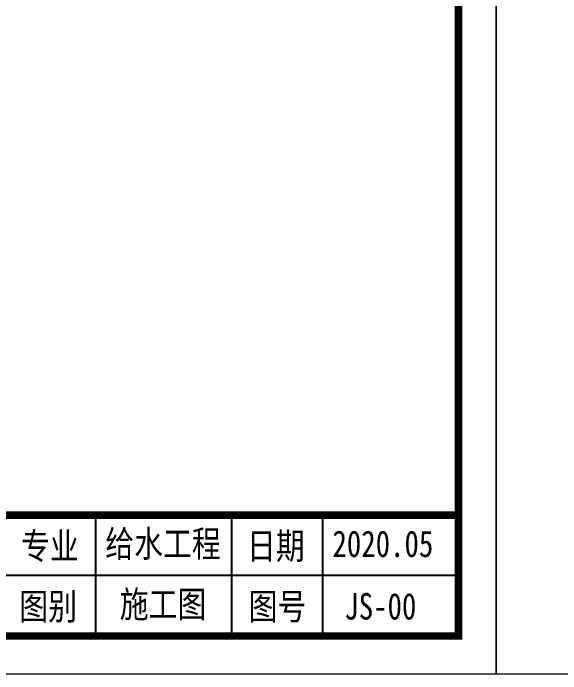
# Model space of a CAD drawing. Header units: millimetres. Extents: x 5592 to 9444, y 2362 to 3548.
# Drawn here: x 6844.5 to 6916.9, y 2721.6 to 2809 of the extents above; entities that cross this region are included whole.
import ezdxf
from ezdxf.enums import TextEntityAlignment as Align

# ---------------------------------------------------------------- set-up
doc = ezdxf.new("R2010")
doc.units = ezdxf.units.MM
doc.header["$LTSCALE"] = 250
doc.layers.get('0').update_dxf_attribs({"linetype": 'CONTINUOUS'})
for name, color, linetype in [('PUB_TITLE', 4, 'CONTINUOUS'), ('TK', 7, 'CONTINUOUS'), ('图框', 7, 'CONTINUOUS')]:
    doc.layers.add(name, color=color, linetype=linetype)
doc.styles.add('FS', font='SIMFANG.TTF', dxfattribs={"width": 0.8})

# ---------------------------------------------------------------- blocks, each defined once
blk = doc.blocks.new('A$C00DF43F2')
at = {"color": 7}
blk.add_lwpolyline([(342.5, 16.5), (342.5, 0.5)], dxfattribs=at)
at = {"layer": 'TK', "color": 7}
blk.add_line((390.5, 8.5), (89.838, 8.5), dxfattribs=at)
at = {"layer": 'TK', "color": 7, "const_width": 1}
blk.add_lwpolyline([(390.5, 0.5), (390.5, 16.5), (0.5, 16.5), (0.5, 0.5)], close=True, dxfattribs=at)
at = {"layer": 'TK', "color": 7}
for points in [[(360.5, 16.5), (360.5, 0.5)], [(372.5, 16.5), (372.5, 0.5)]]:
    blk.add_lwpolyline(points, dxfattribs=at)
at = {"color": 7, "style": 'FS', "width": 0.8}
for s, p in [('给水工程', (351.429, 12.704)), ('2020.05', (380.5, 12.704)), ('施工图', (351.429, 4.704))]:
    blk.add_text(s, height=3.5, dxfattribs=at).set_placement(p, align=Align.MIDDLE_CENTER)
for s, p in [('专业', (332.654, 10.66)), ('日期', (362.521, 10.66)), ('图别', (332.425, 2.66)), ('图号', (362.751, 2.66))]:
    blk.add_text(s, height=3.5, dxfattribs=at).set_placement(p)

msp = doc.modelspace()

# ---------------------------------------------------------------- linework, layer by layer
at = {"layer": 'PUB_TITLE', "color": 4, "lineweight": 13}
for points in [[(6488.42, 2721.638), (6908.42, 2721.638), (6908.42, 3018.638), (6488.42, 3018.638)], [(6908.42, 2721.638), (7328.42, 2721.638), (7328.42, 3018.638), (6908.42, 3018.638)]]:
    msp.add_lwpolyline(points, close=True, dxfattribs=at)
at = {"layer": 'PUB_TITLE', "color": 4, "lineweight": 30, "const_width": 1}
msp.add_lwpolyline([(6513.42, 2726.638), (6903.42, 2726.638), (6903.42, 3013.638), (6513.42, 3013.638)], close=True, dxfattribs=at)

# ---------------------------------------------------------------- block references
at = {"color": 0}
msp.add_blockref('A$C00DF43F2', (6512.92, 2726.138), dxfattribs=at)

# ---------------------------------------------------------------- texts
at = {"layer": '图框', "color": 7, "insert": (6888.323, 2732.319), "char_height": 3.5, "width": 372.90667, "attachment_point": 1, "style": 'FS'}
msp.add_mtext('JS-00', dxfattribs=at)

doc.saveas('drawing.dxf')
